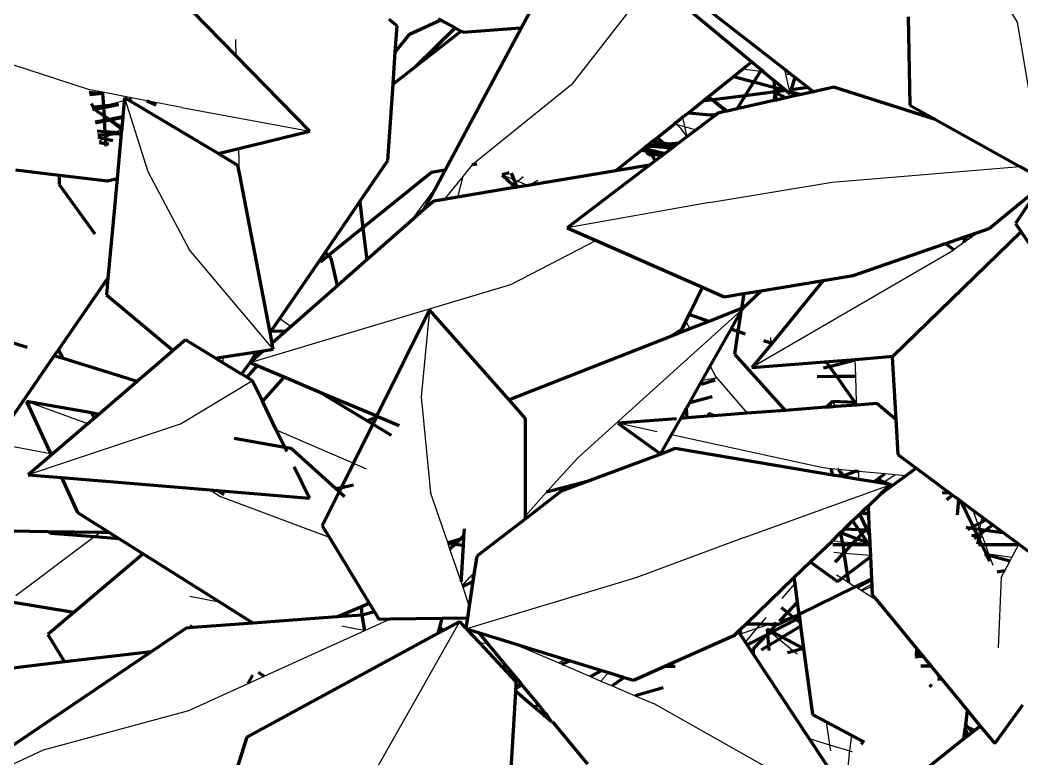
# Model space of a CAD drawing. Header units: millimetres. Extents: x 4307 to 31003, y 2809 to 20009.
# Drawn here: x 7237.6 to 7304.1, y 7941.1 to 7990.1 of the extents above; entities that cross this region are included whole.
import ezdxf

# ---------------------------------------------------------------- set-up
doc = ezdxf.new("R2010")
doc.units = ezdxf.units.MM
doc.layers.add('ProfileEdges', color=7, linetype='Continuous')

msp = doc.modelspace()

# ---------------------------------------------------------------- linework, layer by layer
for p, q in [((7281.6, 7995.29), (7274.285, 7985.907)), ((7303.831, 7989.979), (7300.606, 7995.338)), ((7305.599, 7979.534), (7303.831, 7989.979)), ((7251.985, 7987.748), (7251.957, 7988.841)), ((7242.173, 7985.521), (7234.358, 7988.05)), ((7286.779, 7986.722), (7285.589, 7986.86)), ((7286.978, 7986.699), (7286.779, 7986.722)), ((7288.35, 7986.89), (7288.435, 7986.529)), ((7288.878, 7986.478), (7288.435, 7986.529)), ((7288.435, 7986.529), (7288.681, 7985.482)), ((7267.734, 7980.622), (7274.285, 7985.907)), ((7243.117, 7985.338), (7242.173, 7985.521)), ((7244.897, 7984.993), (7243.117, 7985.338)), ((7244.569, 7984.972), (7246.108, 7980.083)), ((7244.897, 7984.993), (7245.023, 7984.889)), ((7246.044, 7984.771), (7244.897, 7984.993)), ((7288.681, 7985.482), (7288.702, 7985.389)), ((7288.702, 7985.389), (7288.738, 7985.238)), ((7242.517, 7984.261), (7242.415, 7984.347)), ((7242.517, 7984.261), (7243.167, 7984.424)), ((7244.55, 7984.77), (7243.167, 7984.424)), ((7245.023, 7984.889), (7244.801, 7984.833)), ((7248.361, 7984.323), (7246.044, 7984.771)), ((7248.361, 7984.323), (7256.869, 7982.753)), ((7242.517, 7984.261), (7242.437, 7984.241)), ((7242.462, 7984.123), (7242.646, 7984.151)), ((7243.207, 7983.714), (7242.646, 7984.151)), ((7243.462, 7983.514), (7243.207, 7983.714)), ((7281.605, 7983.676), (7281.741, 7983.06)), ((7243.517, 7983.472), (7243.462, 7983.514)), ((7244.305, 7982.857), (7243.517, 7983.472)), ((7281.066, 7983.245), (7281.233, 7983.199)), ((7281.133, 7983.299), (7281.233, 7983.199)), ((7281.233, 7983.199), (7281.454, 7982.976)), ((7281.233, 7983.199), (7281.741, 7983.06)), ((7281.454, 7982.976), (7281.89, 7982.386)), ((7281.741, 7983.06), (7281.89, 7982.386)), ((7281.741, 7983.06), (7282.504, 7982.852)), ((7243.217, 7982.272), (7243.284, 7982.308)), ((7243.284, 7982.308), (7243.77, 7982.569)), ((7243.77, 7982.569), (7243.951, 7982.666)), ((7243.951, 7982.666), (7244.305, 7982.857)), ((7244.305, 7982.857), (7244.377, 7982.896)), ((7244.369, 7982.807), (7244.305, 7982.857)), ((7242.882, 7982.092), (7243.217, 7982.272)), ((7252.187, 7979.972), (7252.145, 7981.598)), ((7267.645, 7980.512), (7267.017, 7979.742)), ((7267.734, 7980.622), (7267.645, 7980.512)), ((7291.527, 7979.363), (7304, 7980.421)), ((7246.108, 7980.083), (7248.858, 7974.906)), ((7267.017, 7979.742), (7265.789, 7978.234)), ((7267.017, 7979.742), (7266.673, 7978.381)), ((7269.624, 7979.853), (7270.401, 7979.54)), ((7270.676, 7979.43), (7271.019, 7979.754)), ((7265.293, 7979.139), (7263.523, 7976.744)), ((7270.187, 7978.967), (7270.388, 7979.157)), ((7270.388, 7979.157), (7270.509, 7979.272)), ((7270.401, 7979.54), (7270.676, 7979.43)), ((7270.509, 7979.272), (7270.676, 7979.43)), ((7270.676, 7979.43), (7271.346, 7979.161)), ((7272.004, 7979.493), (7271.461, 7979.18)), ((7283.399, 7978.032), (7291.527, 7979.363)), ((7283.399, 7978.032), (7273.94, 7976.349)), ((7301.041, 7975.989), (7300.459, 7975.487)), ((7301.041, 7975.906), (7300.459, 7975.487)), ((7301.262, 7976.065), (7301.041, 7975.906)), ((7275.872, 7975.5), (7270.269, 7972.615)), ((7300.298, 7975.4), (7299.616, 7974.878)), ((7300.391, 7975.437), (7300.298, 7975.4)), ((7300.459, 7975.487), (7300.391, 7975.437)), ((7254.437, 7968.285), (7248.858, 7974.906)), ((7299.547, 7974.828), (7286.211, 7967.069)), ((7299.616, 7974.878), (7299.547, 7974.828)), ((7252.894, 7967.405), (7270.269, 7972.615)), ((7258.939, 7972.717), (7258.672, 7972.596)), ((7254.87, 7970.336), (7255.626, 7969.806)), ((7264.807, 7970.908), (7264.261, 7965.143)), ((7274.646, 7961.093), (7285.565, 7970.916)), ((7281.823, 7970.127), (7282.087, 7969.641)), ((7287.476, 7968.69), (7287.459, 7969.068)), ((7251.099, 7967.394), (7251.133, 7967.782)), ((7283.437, 7967.156), (7283.812, 7966.464)), ((7293.071, 7967.593), (7293.071, 7967.619)), ((7293.106, 7966.473), (7293.071, 7967.593)), ((7283.797, 7966.376), (7282.901, 7966.209)), ((7283.792, 7966.348), (7282.932, 7965.995)), ((7283.812, 7966.464), (7285.902, 7964.04)), ((7293.157, 7964.771), (7293.106, 7966.473)), ((7253.058, 7966.197), (7248.319, 7963.343)), ((7282.892, 7966.005), (7282.756, 7965.954)), ((7257.877, 7965.211), (7257.959, 7965.274)), ((7264.261, 7965.143), (7264.885, 7958.783)), ((7242.137, 7963.351), (7238.069, 7964.822)), ((7291.565, 7964.84), (7291.371, 7964.454)), ((7291.771, 7964.485), (7291.565, 7964.84)), ((7293.163, 7964.59), (7293.157, 7964.771)), ((7248.319, 7963.343), (7238.176, 7959.956)), ((7279.917, 7962.82), (7277.318, 7963.389)), ((7254.64, 7962.94), (7259.756, 7960.729)), ((7290.905, 7960.412), (7280.865, 7962.612)), ((7235.92, 7962.077), (7239.653, 7961.368)), ((7272.581, 7958.803), (7274.646, 7961.093)), ((7259.756, 7960.729), (7260.599, 7960.365)), ((7291.487, 7960.357), (7290.905, 7960.412)), ((7291.927, 7960.316), (7291.487, 7960.357)), ((7293.108, 7960.205), (7291.98, 7960.311)), ((7293.297, 7960.188), (7293.197, 7960.197)), ((7293.299, 7960.131), (7293.297, 7960.188)), ((7295.023, 7960.026), (7293.297, 7960.188)), ((7293.313, 7959.651), (7293.299, 7960.131)), ((7295.703, 7959.962), (7295.023, 7960.026)), ((7295.183, 7959.621), (7295.703, 7959.962)), ((7296.425, 7959.894), (7295.703, 7959.962)), ((7285.7, 7955.802), (7295.39, 7959.303)), ((7294.959, 7959.375), (7295.033, 7959.456)), ((7295.033, 7959.456), (7295.183, 7959.621)), ((7250.242, 7958.952), (7250.959, 7958.503)), ((7258.163, 7955.802), (7250.959, 7958.503)), ((7266.02, 7955.46), (7264.885, 7958.783)), ((7271.172, 7957.24), (7272.581, 7958.803)), ((7293.92, 7957.735), (7293.821, 7957.789)), ((7300.871, 7957.616), (7301.206, 7956.686)), ((7301.476, 7957.167), (7301.401, 7956.788)), ((7301.206, 7956.686), (7301.314, 7956.348)), ((7301.401, 7956.788), (7301.314, 7956.348)), ((7242.586, 7955.856), (7237.356, 7951.931)), ((7242.991, 7956.16), (7242.586, 7955.856)), ((7285.7, 7955.802), (7278.508, 7953.126)), ((7301.212, 7955.836), (7300.959, 7955.717)), ((7301.212, 7955.836), (7301.138, 7955.461)), ((7301.373, 7955.91), (7301.212, 7955.836)), ((7301.314, 7956.348), (7301.231, 7955.917)), ((7301.314, 7956.348), (7301.43, 7956.064)), ((7301.43, 7956.064), (7301.701, 7955.31)), ((7266.048, 7955.377), (7266.02, 7955.46)), ((7266.165, 7955.035), (7266.048, 7955.377)), ((7266.837, 7953.068), (7266.165, 7955.035)), ((7291.861, 7955.54), (7291.539, 7955.564)), ((7291.861, 7955.54), (7292.224, 7955.518)), ((7292.224, 7955.518), (7292.956, 7955.474)), ((7292.956, 7955.474), (7293.919, 7955.415)), ((7301.701, 7955.31), (7301.917, 7954.712)), ((7303.901, 7955.312), (7303.466, 7954.499)), ((7303.923, 7955.352), (7303.901, 7955.312)), ((7292.269, 7954.746), (7291.64, 7954.797)), ((7292.342, 7954.74), (7292.269, 7954.746)), ((7294.071, 7954.601), (7292.342, 7954.74)), ((7301.635, 7954.75), (7301.755, 7954.734)), ((7301.755, 7954.734), (7301.917, 7954.712)), ((7301.917, 7954.712), (7303.466, 7954.499)), ((7301.917, 7954.712), (7301.953, 7954.61)), ((7301.953, 7954.61), (7302.188, 7953.959)), ((7303.466, 7954.499), (7303.319, 7954.226)), ((7303.319, 7954.226), (7302.986, 7953.605)), ((7266.837, 7953.068), (7266.915, 7953.078)), ((7266.903, 7952.874), (7266.837, 7953.068)), ((7266.994, 7952.608), (7267.491, 7953.159)), ((7278.508, 7953.126), (7267.264, 7949.75)), ((7267.491, 7953.159), (7267.782, 7953.481)), ((7267.491, 7953.159), (7267.739, 7953.194)), ((7291.832, 7953.322), (7292.189, 7953.096)), ((7292.189, 7953.096), (7292.636, 7952.812)), ((7302.747, 7953.159), (7302.559, 7948.478)), ((7302.986, 7953.605), (7302.747, 7953.159)), ((7266.994, 7952.608), (7266.903, 7952.874)), ((7267.015, 7952.548), (7266.994, 7952.608)), ((7267.451, 7951.272), (7267.015, 7952.548)), ((7288.221, 7951.745), (7289.054, 7952.731)), ((7292.636, 7952.812), (7293.069, 7952.538)), ((7293.069, 7952.538), (7293.165, 7952.477)), ((7293.165, 7952.477), (7293.451, 7952.296)), ((7294.163, 7952.695), (7293.451, 7952.296)), ((7294.17, 7952.556), (7293.518, 7952.253)), ((7250.927, 7951.49), (7248.91, 7951.886)), ((7293.451, 7952.296), (7293.518, 7952.253)), ((7293.518, 7952.253), (7294.498, 7951.632)), ((7260.515, 7949.63), (7262.221, 7950.404)), ((7286.799, 7950.064), (7287.164, 7950.495)), ((7288.901, 7950.553), (7288.023, 7950.251)), ((7289.327, 7950.699), (7288.901, 7950.553)), ((7259.969, 7949.715), (7258.985, 7949.908)), ((7260.515, 7949.63), (7259.969, 7949.715)), ((7260.46, 7938.98), (7266.814, 7950.23)), ((7286.538, 7949.755), (7285.424, 7949.384)), ((7285.776, 7948.853), (7286.538, 7949.755)), ((7286.538, 7949.755), (7286.799, 7950.064)), ((7287.442, 7950.056), (7286.538, 7949.755)), ((7287.226, 7949.719), (7287.392, 7949.583)), ((7287.776, 7950.167), (7287.442, 7950.056)), ((7253.826, 7946.594), (7260.515, 7949.63)), ((7287.392, 7949.583), (7287.487, 7949.504)), ((7287.487, 7949.504), (7288.02, 7949.065)), ((7288.02, 7949.065), (7288.989, 7948.267)), ((7268.126, 7948.828), (7268.655, 7948.779)), ((7270.149, 7948.859), (7270.731, 7948.609)), ((7270.731, 7948.609), (7270.789, 7948.585)), ((7270.789, 7948.585), (7271.141, 7948.552)), ((7270.789, 7948.585), (7273.383, 7947.475)), ((7273.383, 7947.475), (7273.8, 7947.731)), ((7288.989, 7948.267), (7289.217, 7948.079)), ((7273.383, 7947.475), (7273.582, 7947.389)), ((7273.582, 7947.389), (7275.489, 7946.573)), ((7252.772, 7946.116), (7253.826, 7946.594)), ((7275.489, 7946.573), (7276.177, 7946.279)), ((7276.699, 7946.836), (7276.177, 7946.279)), ((7248.837, 7944.33), (7252.772, 7946.116)), ((7270.54, 7945.727), (7270.965, 7945.988)), ((7276.177, 7946.279), (7276.931, 7945.956)), ((7276.931, 7945.956), (7278.458, 7945.302)), ((7278.458, 7945.302), (7279.733, 7944.756)), ((7279.733, 7944.756), (7293.678, 7936.921)), ((7239.196, 7941.721), (7248.837, 7944.33)), ((7291.138, 7943.577), (7291.361, 7942.046)), ((7290.013, 7942.456), (7291.361, 7942.046)), ((7292.698, 7941.638), (7292.832, 7942.671)), ((7291.361, 7942.046), (7291.42, 7941.64)), ((7291.361, 7942.046), (7292.698, 7941.638)), ((7231.174, 7937.982), (7239.196, 7941.721)), ((7292.67, 7941.426), (7292.387, 7938.871)), ((7292.67, 7941.426), (7292.698, 7941.638)), ((7292.698, 7941.638), (7292.867, 7941.587))]:
    msp.add_line(p, q)
at = {"layer": 'ProfileEdges', "lineweight": 211}
for p, q in [((7281.825, 7990.974), (7286.197, 7987.346)), ((7282.491, 7991.466), (7288.35, 7986.89)), ((7251.985, 7987.748), (7249.039, 7990.761)), ((7270.888, 7989.58), (7271.553, 7990.82)), ((7296.576, 7990.346), (7296.695, 7984.47)), ((7262.651, 7989.754), (7262.137, 7990.171)), ((7262.535, 7988.027), (7262.651, 7989.754)), ((7265.569, 7990.111), (7263.442, 7989.151)), ((7265.384, 7990.21), (7265.569, 7990.111)), ((7265.569, 7990.111), (7266.511, 7989.605)), ((7267.048, 7989.318), (7270.825, 7989.619)), ((7270.825, 7989.619), (7270.888, 7989.58)), ((7263.442, 7989.151), (7262.535, 7988.027)), ((7263.913, 7987.059), (7266.511, 7989.605)), ((7266.92, 7989.386), (7263.913, 7987.059)), ((7270.888, 7989.58), (7265.851, 7980.18)), ((7266.511, 7989.605), (7266.92, 7989.386)), ((7266.92, 7989.386), (7267.048, 7989.318)), ((7256.869, 7982.753), (7251.985, 7987.748)), ((7262.391, 7985.88), (7262.535, 7988.027)), ((7263.913, 7987.059), (7262.391, 7985.88)), ((7285.589, 7986.86), (7286.197, 7987.346)), ((7286.197, 7987.346), (7286.837, 7986.815)), ((7283.311, 7985.039), (7284.984, 7986.376)), ((7284.984, 7986.376), (7285.589, 7986.86)), ((7284.984, 7986.376), (7286.339, 7986.019)), ((7286.339, 7986.019), (7286.779, 7986.722)), ((7286.779, 7986.722), (7286.837, 7986.815)), ((7286.837, 7986.815), (7286.978, 7986.699)), ((7286.978, 7986.699), (7287.679, 7986.117)), ((7288.35, 7986.89), (7288.878, 7986.478)), ((7288.819, 7985.499), (7289.075, 7986.324)), ((7288.878, 7986.478), (7289.075, 7986.324)), ((7289.075, 7986.324), (7289.945, 7985.644)), ((7262.05, 7980.812), (7262.391, 7985.88)), ((7285.767, 7985.107), (7286.339, 7986.019)), ((7286.339, 7986.019), (7287.735, 7985.651)), ((7287.679, 7986.117), (7288.476, 7985.455)), ((7287.735, 7985.651), (7287.679, 7986.117)), ((7287.735, 7985.651), (7288.476, 7985.455)), ((7287.77, 7985.364), (7287.735, 7985.651)), ((7289.945, 7985.644), (7288.819, 7985.499)), ((7289.945, 7985.644), (7290.297, 7985.369)), ((7291.64, 7985.669), (7290.297, 7985.369)), ((7298.4, 7983.524), (7291.64, 7985.669)), ((7242.209, 7985.344), (7243.103, 7985.258)), ((7243.103, 7985.258), (7242.244, 7985.177)), ((7243.117, 7985.338), (7243.103, 7985.258)), ((7243.103, 7985.258), (7243.167, 7984.424)), ((7244.569, 7984.972), (7244.55, 7984.77)), ((7244.801, 7984.833), (7244.569, 7984.972)), ((7282.94, 7984.743), (7283.311, 7985.039)), ((7283.592, 7984.827), (7283.311, 7985.039)), ((7285.767, 7985.107), (7283.592, 7984.827)), ((7285.223, 7984.238), (7285.767, 7985.107)), ((7287.77, 7985.364), (7285.767, 7985.107)), ((7287.754, 7985.316), (7287.671, 7984.784)), ((7287.754, 7985.316), (7287.77, 7985.364)), ((7288.46, 7984.96), (7287.754, 7985.316)), ((7287.835, 7984.82), (7287.754, 7985.316)), ((7288.476, 7985.455), (7287.77, 7985.364)), ((7288.46, 7984.96), (7287.835, 7984.82)), ((7289.043, 7985.09), (7288.46, 7984.96)), ((7288.476, 7985.455), (7288.738, 7985.238)), ((7288.819, 7985.499), (7288.681, 7985.482)), ((7288.681, 7985.482), (7288.78, 7985.374)), ((7288.702, 7985.389), (7288.78, 7985.374)), ((7288.738, 7985.238), (7288.78, 7985.374)), ((7288.78, 7985.374), (7288.819, 7985.499)), ((7288.78, 7985.374), (7289.043, 7985.09)), ((7288.78, 7985.374), (7289.47, 7985.185)), ((7289.47, 7985.185), (7289.043, 7985.09)), ((7290.297, 7985.369), (7289.47, 7985.185)), ((7242.509, 7984.357), (7242.37, 7984.566)), ((7242.509, 7984.357), (7242.415, 7984.347)), ((7243.167, 7984.424), (7242.509, 7984.357)), ((7242.517, 7984.261), (7242.509, 7984.357)), ((7242.573, 7984.213), (7243.172, 7984.334)), ((7244.156, 7984.533), (7243.167, 7984.424)), ((7243.167, 7984.424), (7243.172, 7984.334)), ((7243.172, 7984.334), (7244.156, 7984.533)), ((7243.172, 7984.334), (7243.203, 7983.782)), ((7244.55, 7984.77), (7244.452, 7983.707)), ((7250.778, 7981.265), (7244.801, 7984.833)), ((7246.044, 7984.771), (7246.67, 7984.505)), ((7281.99, 7983.983), (7282.94, 7984.743)), ((7283.592, 7984.827), (7282.94, 7984.743)), ((7284.567, 7984.091), (7283.592, 7984.827)), ((7283.592, 7984.827), (7284.509, 7984.078)), ((7287.671, 7984.784), (7285.223, 7984.238)), ((7287.835, 7984.82), (7287.671, 7984.784)), ((7296.695, 7984.47), (7298.4, 7983.524)), ((7242.448, 7984.188), (7242.573, 7984.213)), ((7242.573, 7984.213), (7242.517, 7984.261)), ((7242.646, 7984.151), (7242.573, 7984.213)), ((7242.646, 7984.151), (7243.203, 7983.782)), ((7243.203, 7983.782), (7243.574, 7983.536)), ((7243.203, 7983.782), (7243.207, 7983.714)), ((7243.207, 7983.714), (7243.22, 7983.467)), ((7244.452, 7983.707), (7243.574, 7983.536)), ((7244.448, 7983.66), (7243.635, 7983.496)), ((7244.448, 7983.66), (7244.387, 7982.997)), ((7244.452, 7983.707), (7244.448, 7983.66)), ((7281.133, 7983.299), (7281.605, 7983.676)), ((7281.605, 7983.676), (7281.99, 7983.983)), ((7281.99, 7983.983), (7283.433, 7983.85)), ((7283.871, 7983.89), (7282.504, 7982.852)), ((7283.433, 7983.85), (7283.871, 7983.89)), ((7283.956, 7983.955), (7283.871, 7983.89)), ((7284.509, 7984.078), (7283.956, 7983.955)), ((7284.567, 7984.091), (7284.509, 7984.078)), ((7285.223, 7984.238), (7284.567, 7984.091)), ((7243.22, 7983.467), (7242.622, 7983.35)), ((7243.223, 7983.412), (7242.634, 7983.293)), ((7243.462, 7983.514), (7243.22, 7983.467)), ((7243.22, 7983.467), (7243.223, 7983.412)), ((7243.517, 7983.472), (7243.223, 7983.412)), ((7243.223, 7983.412), (7243.262, 7982.723)), ((7243.574, 7983.536), (7243.462, 7983.514)), ((7243.635, 7983.496), (7243.517, 7983.472)), ((7243.574, 7983.536), (7243.635, 7983.496)), ((7243.635, 7983.496), (7244.387, 7982.997)), ((7244.387, 7982.997), (7244.377, 7982.896)), ((7279.943, 7982.347), (7281.066, 7983.245)), ((7281.066, 7983.245), (7281.133, 7983.299)), ((7298.4, 7983.524), (7304, 7980.421)), ((7243.262, 7982.723), (7242.743, 7982.766)), ((7242.794, 7982.52), (7243.271, 7982.544)), ((7242.825, 7982.368), (7243.217, 7982.272)), ((7243.951, 7982.666), (7243.262, 7982.723)), ((7243.262, 7982.723), (7243.271, 7982.544)), ((7243.271, 7982.544), (7243.77, 7982.569)), ((7243.271, 7982.544), (7243.284, 7982.308)), ((7243.284, 7982.308), (7243.287, 7982.254)), ((7243.77, 7982.569), (7244.345, 7982.598)), ((7244.353, 7982.633), (7243.951, 7982.666)), ((7244.345, 7982.598), (7244.076, 7979.627)), ((7244.353, 7982.633), (7244.345, 7982.598)), ((7244.369, 7982.807), (7244.353, 7982.633)), ((7244.377, 7982.896), (7244.369, 7982.807)), ((7252.145, 7981.598), (7256.869, 7982.753)), ((7279.613, 7982.083), (7279.943, 7982.347)), ((7279.943, 7982.347), (7280.316, 7981.972)), ((7281.89, 7982.386), (7281.358, 7981.982)), ((7282.504, 7982.852), (7281.89, 7982.386)), ((7242.901, 7982.001), (7243.304, 7981.948)), ((7243.217, 7982.272), (7243.287, 7982.254)), ((7243.287, 7982.254), (7243.779, 7982.133)), ((7243.287, 7982.254), (7243.304, 7981.948)), ((7243.304, 7981.948), (7243.315, 7981.753)), ((7243.304, 7981.948), (7243.518, 7981.919)), ((7279.236, 7981.782), (7279.037, 7981.623)), ((7279.236, 7981.782), (7279.257, 7981.799)), ((7279.236, 7981.782), (7280.609, 7981.678)), ((7279.236, 7981.782), (7279.366, 7981.551)), ((7279.257, 7981.799), (7279.592, 7982.067)), ((7279.257, 7981.799), (7280.206, 7981.881)), ((7279.592, 7982.067), (7279.613, 7982.083)), ((7280.206, 7981.881), (7279.592, 7982.067)), ((7279.613, 7982.083), (7280.316, 7981.972)), ((7280.206, 7981.881), (7280.39, 7981.898)), ((7280.492, 7981.795), (7280.206, 7981.881)), ((7280.316, 7981.972), (7280.648, 7981.92)), ((7280.316, 7981.972), (7280.39, 7981.898)), ((7280.39, 7981.898), (7280.648, 7981.92)), ((7280.39, 7981.898), (7280.492, 7981.795)), ((7280.936, 7981.661), (7280.492, 7981.795)), ((7280.492, 7981.795), (7280.609, 7981.678)), ((7280.609, 7981.678), (7280.936, 7981.661)), ((7280.609, 7981.678), (7280.759, 7981.527)), ((7280.648, 7981.92), (7281.358, 7981.982)), ((7280.648, 7981.92), (7281.168, 7981.838)), ((7280.936, 7981.661), (7280.759, 7981.527)), ((7281.168, 7981.838), (7280.936, 7981.661)), ((7281.358, 7981.982), (7281.168, 7981.838)), ((7250.778, 7981.265), (7252.145, 7981.598)), ((7252.086, 7980.484), (7250.778, 7981.265)), ((7277.242, 7980.189), (7278.847, 7981.471)), ((7278.847, 7981.471), (7279.037, 7981.623)), ((7279.175, 7981.432), (7278.847, 7981.471)), ((7279.037, 7981.623), (7279.175, 7981.432)), ((7279.037, 7981.623), (7279.366, 7981.551)), ((7279.175, 7981.432), (7279.334, 7981.212)), ((7279.45, 7981.399), (7279.175, 7981.432)), ((7279.334, 7981.212), (7279.562, 7981.201)), ((7279.366, 7981.551), (7280.436, 7981.282)), ((7279.366, 7981.551), (7279.45, 7981.399)), ((7279.45, 7981.399), (7279.562, 7981.201)), ((7280.436, 7981.282), (7279.45, 7981.399)), ((7279.562, 7981.201), (7280.285, 7981.167)), ((7279.562, 7981.201), (7279.791, 7980.792)), ((7280.285, 7981.167), (7279.791, 7980.792)), ((7280.436, 7981.282), (7280.285, 7981.167)), ((7280.436, 7981.282), (7280.759, 7981.527)), ((7252.187, 7979.972), (7252.086, 7980.484)), ((7260.184, 7978.09), (7262.05, 7980.812)), ((7267.941, 7980.567), (7267.645, 7980.512)), ((7279.415, 7980.506), (7273.94, 7976.349)), ((7279.415, 7980.506), (7277.298, 7980.153)), ((7279.791, 7980.792), (7279.415, 7980.506)), ((7304, 7980.421), (7305.599, 7979.534)), ((7237.318, 7980.192), (7240.225, 7979.847)), ((7240.225, 7979.847), (7240.229, 7979.222)), ((7240.225, 7979.847), (7243.426, 7979.468)), ((7254.224, 7969.392), (7252.187, 7979.972)), ((7264.949, 7980.014), (7260.391, 7976.339)), ((7265.851, 7980.18), (7264.949, 7980.014)), ((7265.851, 7980.18), (7265.293, 7979.139)), ((7270.096, 7979.997), (7269.624, 7979.853)), ((7269.624, 7979.853), (7270.388, 7979.157)), ((7270.23, 7979.962), (7270.401, 7979.54)), ((7277.172, 7980.132), (7271.461, 7979.18)), ((7277.172, 7980.132), (7277.242, 7980.189)), ((7277.242, 7980.189), (7277.298, 7980.153)), ((7240.229, 7979.222), (7242.593, 7975.936)), ((7243.426, 7979.468), (7244.076, 7979.627)), ((7244.076, 7979.627), (7243.895, 7977.666)), ((7265.293, 7979.139), (7264.442, 7977.552)), ((7270.532, 7979.025), (7270.187, 7978.967)), ((7270.388, 7979.157), (7270.532, 7979.025)), ((7270.401, 7979.54), (7270.509, 7979.272)), ((7270.509, 7979.272), (7270.604, 7979.037)), ((7270.604, 7979.037), (7270.532, 7979.025)), ((7271.346, 7979.161), (7270.604, 7979.037)), ((7271.461, 7979.18), (7271.346, 7979.161)), ((7266.673, 7978.381), (7265.789, 7978.234)), ((7270.187, 7978.967), (7266.673, 7978.381)), ((7301.962, 7976.308), (7304.558, 7978.443)), ((7305.285, 7978.968), (7303.694, 7976.638)), ((7243.895, 7977.666), (7243.465, 7973)), ((7257.873, 7974.717), (7260.184, 7978.09)), ((7260.184, 7978.09), (7260.391, 7976.339)), ((7265.085, 7978.117), (7264.442, 7977.552)), ((7265.789, 7978.234), (7265.085, 7978.117)), ((7264.442, 7977.552), (7263.523, 7976.744)), ((7260.391, 7976.339), (7258.108, 7974.498)), ((7260.391, 7976.339), (7260.643, 7974.214)), ((7263.523, 7976.744), (7260.643, 7974.214)), ((7273.94, 7976.349), (7275.872, 7975.5)), ((7303.694, 7976.638), (7304.072, 7976.087)), ((7304.072, 7976.087), (7295.578, 7967.82)), ((7299.139, 7975.33), (7300.212, 7975.702)), ((7300.212, 7975.702), (7300.274, 7975.723)), ((7300.345, 7975.506), (7300.212, 7975.702)), ((7300.274, 7975.723), (7300.47, 7975.791)), ((7300.274, 7975.723), (7300.38, 7975.587)), ((7300.38, 7975.587), (7300.47, 7975.791)), ((7300.47, 7975.791), (7301.041, 7975.989)), ((7301.041, 7975.989), (7301.262, 7976.065)), ((7301.041, 7975.989), (7301.041, 7975.906)), ((7301.262, 7976.065), (7301.962, 7976.308)), ((7304.072, 7976.087), (7306.553, 7972.462)), ((7275.872, 7975.5), (7282.919, 7972.4)), ((7292.931, 7973.181), (7299.059, 7975.303)), ((7299.059, 7975.303), (7299.139, 7975.33)), ((7299.106, 7975.267), (7299.059, 7975.303)), ((7299.082, 7975.222), (7299.106, 7975.267)), ((7299.106, 7975.267), (7299.139, 7975.33)), ((7299.616, 7974.878), (7299.106, 7975.267)), ((7300.298, 7975.4), (7300.345, 7975.506)), ((7300.3, 7975.371), (7300.298, 7975.4)), ((7300.345, 7975.506), (7300.38, 7975.587)), ((7300.391, 7975.437), (7300.345, 7975.506)), ((7300.459, 7975.487), (7300.38, 7975.587)), ((7254.87, 7970.336), (7257.873, 7974.717)), ((7258.108, 7974.498), (7257.583, 7974.075)), ((7258.108, 7974.498), (7257.873, 7974.717)), ((7258.284, 7974.334), (7258.108, 7974.498)), ((7258.672, 7972.596), (7258.284, 7974.334)), ((7260.643, 7974.214), (7258.939, 7972.717)), ((7240.183, 7968.25), (7243.465, 7973)), ((7243.465, 7973), (7243.363, 7971.896)), ((7290.941, 7972.852), (7292.931, 7973.181)), ((7258.693, 7972.501), (7255.626, 7969.806)), ((7258.693, 7972.501), (7258.672, 7972.596)), ((7258.939, 7972.717), (7258.693, 7972.501)), ((7282.044, 7970.586), (7282.919, 7972.4)), ((7282.919, 7972.4), (7284.36, 7971.766)), ((7286.832, 7972.174), (7290.941, 7972.852)), ((7290.941, 7972.852), (7287.523, 7968.674)), ((7243.363, 7971.896), (7247.796, 7968.203)), ((7284.36, 7971.766), (7285.672, 7971.983)), ((7285.672, 7971.983), (7285.517, 7970.991)), ((7285.633, 7971.037), (7286.832, 7972.174)), ((7285.672, 7971.983), (7286.832, 7972.174)), ((7285.517, 7970.991), (7283.339, 7970.134)), ((7285.633, 7971.037), (7285.517, 7970.991)), ((7285.565, 7970.916), (7285.633, 7971.037)), ((7254.304, 7969.51), (7254.87, 7970.336)), ((7264.807, 7970.908), (7261.311, 7963.864)), ((7270.101, 7964.923), (7264.807, 7970.908)), ((7281.823, 7970.127), (7282.044, 7970.586)), ((7283.339, 7970.134), (7282.044, 7970.586)), ((7284.828, 7969.614), (7285.482, 7970.77)), ((7285.482, 7970.77), (7285.277, 7969.457)), ((7285.482, 7970.77), (7285.565, 7970.916)), ((7255.626, 7969.806), (7255.266, 7969.489)), ((7281.581, 7969.624), (7281.823, 7970.127)), ((7283.339, 7970.134), (7282.087, 7969.641)), ((7238.1, 7968.404), (7236.162, 7969.003)), ((7254.224, 7969.392), (7254.304, 7969.51)), ((7254.359, 7968.693), (7254.224, 7969.392)), ((7254.304, 7969.51), (7255.266, 7969.489)), ((7255.266, 7969.489), (7254.359, 7968.693)), ((7280.749, 7969.114), (7270.101, 7964.923)), ((7280.749, 7969.114), (7281.534, 7969.596)), ((7281.544, 7969.427), (7280.749, 7969.114)), ((7281.534, 7969.596), (7281.581, 7969.624)), ((7281.534, 7969.596), (7281.544, 7969.427)), ((7282.087, 7969.641), (7281.544, 7969.427)), ((7283.437, 7967.156), (7284.828, 7969.614)), ((7285.277, 7969.457), (7284.828, 7969.614)), ((7285.277, 7969.457), (7285.044, 7967.961)), ((7285.782, 7969.281), (7285.277, 7969.457)), ((7248.62, 7968.909), (7247.796, 7968.203)), ((7250.597, 7967.701), (7248.62, 7968.909)), ((7254.437, 7968.285), (7254.359, 7968.693)), ((7287.523, 7968.674), (7286.211, 7967.069)), ((7287.476, 7968.69), (7286.998, 7968.857)), ((7287.523, 7968.674), (7287.476, 7968.69)), ((7235.92, 7962.077), (7239.904, 7967.846)), ((7239.904, 7967.846), (7240.183, 7968.25)), ((7240.491, 7967.664), (7239.904, 7967.846)), ((7240.491, 7967.664), (7240.183, 7968.25)), ((7245.397, 7966.147), (7240.491, 7967.664)), ((7247.796, 7968.203), (7245.397, 7966.147)), ((7250.597, 7967.701), (7251.133, 7967.782)), ((7251.099, 7967.394), (7250.597, 7967.701)), ((7251.133, 7967.782), (7253.352, 7968.12)), ((7253.782, 7968.186), (7252.894, 7967.405)), ((7252.894, 7967.405), (7253.352, 7968.12)), ((7253.352, 7968.12), (7253.782, 7968.186)), ((7253.782, 7968.186), (7254.437, 7968.285)), ((7285.044, 7967.961), (7288.404, 7964.229)), ((7293.071, 7967.619), (7295.578, 7967.82)), ((7295.578, 7967.82), (7295.513, 7967.757)), ((7295.513, 7967.757), (7295.763, 7963.629)), ((7252.336, 7966.638), (7251.099, 7967.394)), ((7252.336, 7966.638), (7252.894, 7967.405)), ((7253.375, 7967.203), (7252.673, 7966.432)), ((7252.894, 7967.405), (7253.375, 7967.203)), ((7253.375, 7967.203), (7255.166, 7966.449)), ((7282.901, 7966.209), (7283.437, 7967.156)), ((7286.211, 7967.069), (7291.018, 7967.454)), ((7290.958, 7967.049), (7291.367, 7967.154)), ((7291.018, 7967.454), (7293.071, 7967.619)), ((7291.201, 7967.39), (7291.018, 7967.454)), ((7291.367, 7967.154), (7291.201, 7967.39)), ((7291.367, 7967.154), (7293.071, 7967.593)), ((7291.845, 7966.471), (7291.367, 7967.154)), ((7252.673, 7966.432), (7252.336, 7966.638)), ((7253.058, 7966.197), (7252.673, 7966.432)), ((7255.166, 7966.449), (7253.717, 7964.841)), ((7255.166, 7966.449), (7257.328, 7965.539)), ((7291.845, 7966.471), (7290.547, 7966.469)), ((7293.106, 7966.473), (7291.845, 7966.471)), ((7293.032, 7964.777), (7291.845, 7966.471)), ((7245.397, 7966.147), (7242.858, 7963.969)), ((7253.717, 7964.841), (7253.058, 7966.197)), ((7282.082, 7964.763), (7282.756, 7965.954)), ((7282.756, 7965.954), (7282.8, 7966.031)), ((7282.8, 7966.031), (7282.901, 7966.209)), ((7282.8, 7966.031), (7282.892, 7966.005)), ((7282.892, 7966.005), (7282.932, 7965.995)), ((7282.932, 7965.995), (7283.774, 7966.249)), ((7257.877, 7965.211), (7257.328, 7965.539)), ((7257.328, 7965.539), (7257.959, 7965.274)), ((7260.681, 7963.531), (7257.877, 7965.211)), ((7257.959, 7965.274), (7261.311, 7963.864)), ((7282.082, 7964.763), (7283.58, 7965.149)), ((7238.069, 7964.822), (7239.653, 7961.368)), ((7242.377, 7964.077), (7238.069, 7964.822)), ((7254.64, 7962.94), (7253.717, 7964.841)), ((7271.182, 7963.701), (7270.101, 7964.923)), ((7281.483, 7963.705), (7281.845, 7964.343)), ((7281.845, 7964.343), (7282.082, 7964.763)), ((7281.845, 7964.343), (7281.881, 7963.735)), ((7291.139, 7964.437), (7288.404, 7964.229)), ((7291.139, 7964.437), (7291.565, 7964.84)), ((7291.371, 7964.454), (7291.139, 7964.437)), ((7291.771, 7964.485), (7291.371, 7964.454)), ((7291.565, 7964.84), (7293.032, 7964.777)), ((7293.163, 7964.59), (7291.771, 7964.485)), ((7293.163, 7964.59), (7293.032, 7964.777)), ((7293.032, 7964.777), (7293.157, 7964.771)), ((7294.498, 7964.691), (7293.163, 7964.59)), ((7295.763, 7963.629), (7294.498, 7964.691)), ((7242.565, 7963.719), (7242.137, 7963.351)), ((7242.858, 7963.969), (7242.377, 7964.077)), ((7242.565, 7963.719), (7242.377, 7964.077)), ((7242.858, 7963.969), (7242.565, 7963.719)), ((7260.681, 7963.531), (7261.271, 7963.782)), ((7261.271, 7963.782), (7261.04, 7963.316)), ((7261.311, 7963.864), (7261.271, 7963.782)), ((7261.271, 7963.782), (7261.387, 7963.832)), ((7261.311, 7963.864), (7261.387, 7963.832)), ((7261.387, 7963.832), (7262.8, 7963.237)), ((7271.172, 7957.24), (7271.182, 7963.701)), ((7281.194, 7963.683), (7277.318, 7963.389)), ((7280.865, 7962.612), (7281.483, 7963.705)), ((7281.881, 7963.735), (7281.483, 7963.705)), ((7283.315, 7963.844), (7281.881, 7963.735)), ((7283.319, 7964.016), (7283.315, 7963.844)), ((7283.688, 7963.872), (7283.315, 7963.844)), ((7283.688, 7963.872), (7283.319, 7964.016)), ((7285.902, 7964.04), (7283.688, 7963.872)), ((7288.404, 7964.229), (7285.902, 7964.04)), ((7242.137, 7963.351), (7239.701, 7961.264)), ((7261.04, 7963.316), (7259.756, 7960.729)), ((7261.04, 7963.316), (7260.681, 7963.531)), ((7262.288, 7962.568), (7261.04, 7963.316)), ((7277.318, 7963.389), (7280.164, 7961.335)), ((7295.763, 7963.629), (7295.904, 7961.301)), ((7255.208, 7961.771), (7251.847, 7962.369)), ((7255.208, 7961.771), (7254.64, 7962.94)), ((7280.193, 7961.425), (7280.865, 7962.612)), ((7255.623, 7961.697), (7255.208, 7961.771)), ((7255.338, 7961.502), (7255.208, 7961.771)), ((7258.562, 7959.044), (7255.623, 7961.697)), ((7281.123, 7961.694), (7280.164, 7961.335)), ((7291.55, 7959.946), (7281.123, 7961.694)), ((7239.701, 7961.264), (7238.176, 7959.956)), ((7239.653, 7961.368), (7239.701, 7961.264)), ((7280.164, 7961.335), (7275.281, 7959.509)), ((7295.904, 7961.301), (7297.118, 7960.401)), ((7256.844, 7958.402), (7255.828, 7960.493)), ((7259.756, 7960.729), (7258.961, 7959.127)), ((7291.55, 7959.946), (7291.487, 7960.357)), ((7297.118, 7960.401), (7296.425, 7959.894)), ((7297.118, 7960.401), (7299.351, 7958.744)), ((7238.176, 7959.956), (7240.385, 7959.772)), ((7240.385, 7959.772), (7241.45, 7957.451)), ((7240.385, 7959.772), (7250.242, 7958.952)), ((7292.2, 7959.837), (7291.55, 7959.946)), ((7291.98, 7960.311), (7291.927, 7960.316)), ((7291.98, 7960.311), (7292.032, 7960.2)), ((7292.032, 7960.2), (7292.2, 7959.837)), ((7292.032, 7960.2), (7292.307, 7959.895)), ((7292.307, 7959.895), (7292.2, 7959.837)), ((7292.387, 7959.806), (7292.2, 7959.837)), ((7293.108, 7960.205), (7292.307, 7959.895)), ((7292.307, 7959.895), (7292.387, 7959.806)), ((7293.313, 7959.651), (7292.387, 7959.806)), ((7293.161, 7960.185), (7293.108, 7960.205)), ((7293.197, 7960.197), (7293.161, 7960.185)), ((7293.299, 7960.131), (7293.197, 7960.197)), ((7294.531, 7959.651), (7295.023, 7960.026)), ((7296.425, 7959.894), (7295.55, 7959.255)), ((7258.562, 7959.044), (7258.961, 7959.127)), ((7258.809, 7958.821), (7258.562, 7959.044)), ((7258.961, 7959.127), (7258.809, 7958.821)), ((7258.961, 7959.127), (7259.765, 7959.294)), ((7275.281, 7959.509), (7272.581, 7958.803)), ((7275.281, 7959.509), (7273.557, 7958.864)), ((7294.31, 7959.483), (7293.313, 7959.651)), ((7294.31, 7959.483), (7294.531, 7959.651)), ((7294.959, 7959.375), (7294.31, 7959.483)), ((7295.033, 7959.456), (7294.531, 7959.651)), ((7295.39, 7959.303), (7294.959, 7959.375)), ((7295.032, 7958.957), (7295.39, 7959.303)), ((7295.39, 7959.303), (7295.033, 7959.456)), ((7295.55, 7959.255), (7295.135, 7958.952)), ((7295.55, 7959.255), (7295.39, 7959.303)), ((7250.242, 7958.952), (7250.73, 7958.911)), ((7250.73, 7958.911), (7251.165, 7958.644)), ((7250.73, 7958.911), (7256.844, 7958.402)), ((7258.809, 7958.821), (7257.694, 7956.573)), ((7259.168, 7958.497), (7258.809, 7958.821)), ((7273.557, 7958.864), (7271.326, 7957.153)), ((7293.913, 7957.878), (7294.689, 7958.626)), ((7294.689, 7958.626), (7295.032, 7958.957)), ((7295.135, 7958.952), (7294.689, 7958.626)), ((7295.135, 7958.952), (7295.032, 7958.957)), ((7299.351, 7958.744), (7298.825, 7958.77)), ((7299.135, 7958.327), (7299.527, 7958.613)), ((7299.527, 7958.613), (7299.154, 7958.299)), ((7299.351, 7958.744), (7299.527, 7958.613)), ((7299.527, 7958.613), (7299.932, 7958.313)), ((7293.488, 7957.468), (7293.821, 7957.789)), ((7293.821, 7957.789), (7293.913, 7957.878)), ((7293.913, 7957.878), (7293.92, 7957.735)), ((7293.92, 7957.735), (7293.936, 7957.404)), ((7299.851, 7957.303), (7299.932, 7958.313)), ((7299.932, 7958.313), (7300.073, 7958.208)), ((7300.89, 7956.52), (7300.073, 7958.208)), ((7300.073, 7958.208), (7300.871, 7957.616)), ((7241.45, 7957.451), (7243.514, 7956.153)), ((7271.172, 7957.035), (7267.944, 7954.559)), ((7271.326, 7957.153), (7271.172, 7957.24)), ((7271.172, 7957.035), (7271.172, 7957.24)), ((7271.326, 7957.153), (7271.172, 7957.035)), ((7292.894, 7956.895), (7293.358, 7957.343)), ((7293.358, 7957.343), (7293.439, 7957.421)), ((7293.358, 7957.343), (7293.808, 7956.375)), ((7293.439, 7957.421), (7293.488, 7957.468)), ((7293.938, 7957.352), (7293.439, 7957.421)), ((7293.488, 7957.468), (7293.936, 7957.404)), ((7293.936, 7957.404), (7293.938, 7957.352)), ((7293.938, 7957.352), (7293.977, 7956.554)), ((7300.871, 7957.616), (7301.476, 7957.167)), ((7301.476, 7957.167), (7301.745, 7956.968)), ((7257.694, 7956.573), (7258.163, 7955.802)), ((7267.103, 7956.383), (7267.074, 7955.886)), ((7292.334, 7956.355), (7292.894, 7956.895)), ((7292.894, 7956.895), (7293.301, 7956.308)), ((7293.808, 7956.375), (7293.725, 7956.287)), ((7293.977, 7956.554), (7293.808, 7956.375)), ((7293.808, 7956.375), (7293.852, 7956.281)), ((7293.977, 7956.554), (7293.99, 7956.274)), ((7300.429, 7956.475), (7300.693, 7956.417)), ((7300.693, 7956.417), (7300.446, 7956.451)), ((7300.529, 7956.332), (7300.693, 7956.417)), ((7300.693, 7956.417), (7300.722, 7956.433)), ((7300.722, 7956.433), (7300.89, 7956.52)), ((7300.722, 7956.433), (7300.948, 7956.4)), ((7300.89, 7956.52), (7301.206, 7956.686)), ((7300.948, 7956.4), (7300.89, 7956.52)), ((7300.948, 7956.4), (7301.314, 7956.348)), ((7301.195, 7955.891), (7300.948, 7956.4)), ((7301.206, 7956.686), (7301.401, 7956.788)), ((7301.401, 7956.788), (7301.745, 7956.968)), ((7302.2, 7956.63), (7301.723, 7956.279)), ((7301.745, 7956.968), (7302.2, 7956.63)), ((7302.2, 7956.63), (7302.882, 7956.124)), ((7235.257, 7956.263), (7239.472, 7956.207)), ((7239.472, 7956.207), (7239.669, 7956.08)), ((7239.472, 7956.207), (7242.991, 7956.16)), ((7239.669, 7956.08), (7242.586, 7955.856)), ((7242.586, 7955.856), (7244.182, 7955.733)), ((7242.991, 7956.16), (7243.514, 7956.153)), ((7243.514, 7956.153), (7244.182, 7955.733)), ((7244.182, 7955.733), (7245.792, 7954.72)), ((7258.163, 7955.802), (7260.812, 7951.449)), ((7266.02, 7955.46), (7266.883, 7955.707)), ((7266.883, 7955.707), (7266.48, 7955.329)), ((7267.074, 7955.886), (7266.883, 7955.707)), ((7266.883, 7955.707), (7267.067, 7955.76)), ((7267.067, 7955.76), (7267.039, 7955.268)), ((7267.074, 7955.886), (7267.067, 7955.76)), ((7291.539, 7955.564), (7292.094, 7956.123)), ((7292.094, 7956.123), (7292.334, 7956.355)), ((7292.224, 7955.518), (7292.094, 7956.123)), ((7292.094, 7956.123), (7293.189, 7955.72)), ((7293.301, 7956.308), (7292.334, 7956.355)), ((7293.189, 7955.72), (7292.956, 7955.474)), ((7293.488, 7956.037), (7293.189, 7955.72)), ((7293.887, 7955.462), (7293.189, 7955.72)), ((7293.301, 7956.308), (7293.488, 7956.037)), ((7293.725, 7956.287), (7293.301, 7956.308)), ((7293.725, 7956.287), (7293.488, 7956.037)), ((7293.488, 7956.037), (7293.887, 7955.462)), ((7293.852, 7956.281), (7293.725, 7956.287)), ((7293.852, 7956.281), (7294.006, 7955.948)), ((7293.99, 7956.274), (7293.852, 7956.281)), ((7293.99, 7956.274), (7294.006, 7955.948)), ((7294.006, 7955.948), (7294.032, 7955.409)), ((7301.195, 7955.891), (7300.804, 7955.938)), ((7301.195, 7955.891), (7300.959, 7955.717)), ((7301.231, 7955.917), (7301.195, 7955.891)), ((7301.195, 7955.891), (7301.212, 7955.836)), ((7301.301, 7955.671), (7301.212, 7955.836)), ((7301.43, 7956.064), (7301.231, 7955.917)), ((7301.373, 7955.91), (7301.231, 7955.917)), ((7301.301, 7955.671), (7301.373, 7955.91)), ((7301.314, 7956.348), (7301.723, 7956.279)), ((7301.723, 7956.279), (7301.43, 7956.064)), ((7301.723, 7956.279), (7302.882, 7956.124)), ((7302.882, 7956.124), (7303.923, 7955.352)), ((7266.48, 7955.329), (7266.048, 7955.377)), ((7266.48, 7955.329), (7266.165, 7955.035)), ((7267.039, 7955.268), (7266.48, 7955.329)), ((7267.039, 7955.268), (7266.915, 7953.078)), ((7290.079, 7954.18), (7291.539, 7955.564)), ((7292.256, 7955.305), (7291.573, 7955.305)), ((7292.256, 7955.305), (7292.224, 7955.518)), ((7292.797, 7955.306), (7292.256, 7955.305)), ((7292.331, 7954.812), (7292.256, 7955.305)), ((7292.797, 7955.306), (7292.331, 7954.812)), ((7292.956, 7955.474), (7292.797, 7955.306)), ((7293.995, 7955.306), (7292.797, 7955.306)), ((7293.887, 7955.462), (7293.919, 7955.415)), ((7293.919, 7955.415), (7294.032, 7955.409)), ((7293.919, 7955.415), (7293.995, 7955.306)), ((7294.037, 7955.306), (7293.995, 7955.306)), ((7294.032, 7955.409), (7294.037, 7955.306)), ((7294.037, 7955.306), (7294.071, 7954.601)), ((7301.208, 7955.36), (7301.301, 7955.671)), ((7301.476, 7955.31), (7301.243, 7955.31)), ((7301.476, 7955.31), (7301.301, 7955.671)), ((7301.701, 7955.31), (7301.476, 7955.31)), ((7301.755, 7954.734), (7301.476, 7955.31)), ((7303.901, 7955.312), (7301.701, 7955.31)), ((7303.923, 7955.352), (7304.543, 7954.891)), ((7245.792, 7954.72), (7241.195, 7950.826)), ((7245.792, 7954.72), (7250.927, 7951.49)), ((7267.944, 7954.559), (7267.782, 7953.481)), ((7292.269, 7954.746), (7291.722, 7954.167)), ((7292.331, 7954.812), (7292.269, 7954.746)), ((7292.342, 7954.74), (7292.331, 7954.812)), ((7292.551, 7953.369), (7292.342, 7954.74)), ((7292.551, 7953.369), (7294.075, 7954.516)), ((7294.071, 7954.601), (7294.075, 7954.516)), ((7294.075, 7954.516), (7294.145, 7953.066)), ((7301.792, 7954.656), (7301.678, 7954.688)), ((7301.792, 7954.656), (7301.755, 7954.734)), ((7301.953, 7954.61), (7301.792, 7954.656)), ((7301.999, 7954.23), (7301.792, 7954.656)), ((7303.319, 7954.226), (7301.953, 7954.61)), ((7288.999, 7953.138), (7290.079, 7954.18)), ((7290.079, 7954.18), (7291.891, 7952.872)), ((7266.915, 7953.078), (7266.903, 7952.874)), ((7267.739, 7953.194), (7267.692, 7952.879)), ((7267.782, 7953.481), (7267.739, 7953.194)), ((7285.823, 7950.076), (7288.999, 7953.138)), ((7288.999, 7953.138), (7289.054, 7952.731)), ((7291.891, 7952.872), (7292.189, 7953.096)), ((7292.189, 7953.096), (7292.551, 7953.369)), ((7292.636, 7952.812), (7292.551, 7953.369)), ((7293.069, 7952.538), (7294.145, 7953.066)), ((7294.145, 7953.066), (7294.149, 7952.991)), ((7302.497, 7953.516), (7302.986, 7953.605)), ((7267.015, 7952.548), (7267.692, 7952.879)), ((7267.692, 7952.879), (7267.451, 7951.272)), ((7289.054, 7952.731), (7289.217, 7951.516)), ((7289.327, 7950.699), (7293.069, 7952.538)), ((7293.165, 7952.477), (7294.149, 7952.991)), ((7294.149, 7952.991), (7294.163, 7952.695)), ((7294.163, 7952.695), (7294.17, 7952.556)), ((7294.17, 7952.556), (7294.197, 7951.997)), ((7294.197, 7951.997), (7294.498, 7951.632)), ((7241.195, 7950.826), (7236.768, 7951.562)), ((7250.927, 7951.49), (7253.103, 7950.121)), ((7258.665, 7950.529), (7260.284, 7951.223)), ((7260.284, 7951.223), (7260.812, 7951.449)), ((7260.338, 7950.652), (7260.284, 7951.223)), ((7260.812, 7951.449), (7261.165, 7950.869)), ((7267.451, 7951.272), (7267.332, 7950.48)), ((7288.142, 7951.155), (7288.562, 7950.822)), ((7289.217, 7951.516), (7288.562, 7950.822)), ((7289.217, 7951.516), (7289.327, 7950.699)), ((7294.498, 7951.632), (7297.135, 7948.428)), ((7241.195, 7950.826), (7239.473, 7949.368)), ((7258.665, 7950.529), (7253.103, 7950.121)), ((7260.338, 7950.652), (7258.665, 7950.529)), ((7261.165, 7950.869), (7260.338, 7950.652)), ((7260.515, 7949.63), (7260.338, 7950.652)), ((7261.165, 7950.869), (7261.455, 7950.393)), ((7261.455, 7950.393), (7262.221, 7950.404)), ((7262.221, 7950.404), (7265.647, 7950.455)), ((7265.486, 7949.826), (7265.647, 7950.455)), ((7265.647, 7950.455), (7267.332, 7950.48)), ((7267.332, 7950.48), (7267.228, 7949.787)), ((7287.996, 7950.049), (7288.948, 7950.516)), ((7288.562, 7950.822), (7288.023, 7950.251)), ((7288.562, 7950.822), (7288.901, 7950.553)), ((7288.901, 7950.553), (7288.948, 7950.516)), ((7288.948, 7950.516), (7289.327, 7950.699)), ((7288.948, 7950.516), (7289.135, 7950.367)), ((7289.135, 7950.367), (7289.356, 7950.483)), ((7289.327, 7950.699), (7289.356, 7950.483)), ((7289.356, 7950.483), (7289.4, 7950.157)), ((7248.665, 7949.795), (7246.339, 7948.224)), ((7249.1, 7949.827), (7248.665, 7949.795)), ((7248.91, 7949.957), (7249.1, 7949.827)), ((7253.103, 7950.121), (7249.1, 7949.827)), ((7265.391, 7949.458), (7265.486, 7949.826)), ((7265.715, 7949.634), (7265.486, 7949.826)), ((7266.814, 7950.23), (7265.715, 7949.634)), ((7267.228, 7949.787), (7266.814, 7950.23)), ((7267.228, 7949.787), (7267.224, 7949.762)), ((7267.264, 7949.75), (7267.224, 7949.762)), ((7268.126, 7948.828), (7267.264, 7949.75)), ((7267.264, 7949.75), (7268.055, 7949.505)), ((7285.431, 7949.697), (7285.823, 7950.076)), ((7285.823, 7950.076), (7286.799, 7950.064)), ((7286.799, 7950.064), (7287.442, 7950.056)), ((7287.422, 7949.615), (7287.226, 7949.719)), ((7287.226, 7949.719), (7287.249, 7949.432)), ((7287.834, 7950.051), (7287.422, 7949.615)), ((7287.442, 7950.056), (7287.834, 7950.051)), ((7287.56, 7949.542), (7289.135, 7950.367)), ((7287.887, 7950.107), (7287.834, 7950.051)), ((7287.834, 7950.051), (7287.996, 7950.049)), ((7288.224, 7949.189), (7289.432, 7949.923)), ((7289.135, 7950.367), (7289.4, 7950.157)), ((7289.4, 7950.157), (7289.432, 7949.923)), ((7289.432, 7949.923), (7289.631, 7948.442)), ((7239.473, 7949.368), (7240.585, 7947.541)), ((7265.391, 7949.458), (7252.687, 7942.564)), ((7265.715, 7949.634), (7265.391, 7949.458)), ((7268.055, 7949.505), (7270.149, 7948.859)), ((7268.055, 7949.505), (7268.655, 7948.779)), ((7280.424, 7947.259), (7285.05, 7949.33)), ((7285.05, 7949.33), (7285.3, 7949.571)), ((7285.3, 7949.571), (7285.431, 7949.697)), ((7285.424, 7949.384), (7285.3, 7949.571)), ((7285.431, 7949.697), (7285.424, 7949.384)), ((7285.776, 7948.853), (7285.424, 7949.384)), ((7285.896, 7948.672), (7287.151, 7949.329)), ((7287.151, 7949.329), (7286.294, 7948.421)), ((7287.151, 7949.329), (7287.253, 7949.382)), ((7287.392, 7949.583), (7287.249, 7949.432)), ((7287.249, 7949.432), (7287.253, 7949.382)), ((7287.253, 7949.382), (7287.487, 7949.504)), ((7287.253, 7949.382), (7287.313, 7948.635)), ((7287.313, 7948.635), (7288.02, 7949.065)), ((7287.422, 7949.615), (7287.392, 7949.583)), ((7287.56, 7949.542), (7287.422, 7949.615)), ((7287.487, 7949.504), (7287.56, 7949.542)), ((7288.224, 7949.189), (7287.56, 7949.542)), ((7288.02, 7949.065), (7288.224, 7949.189)), ((7289.631, 7948.442), (7288.224, 7949.189)), ((7269.67, 7947.178), (7268.126, 7948.828)), ((7268.655, 7948.779), (7269.817, 7947.376)), ((7270.149, 7948.859), (7270.773, 7948.666)), ((7270.773, 7948.666), (7270.731, 7948.609)), ((7270.773, 7948.666), (7271.141, 7948.552)), ((7271.141, 7948.552), (7273.8, 7947.731)), ((7285.896, 7948.672), (7285.776, 7948.853)), ((7286.281, 7948.091), (7285.896, 7948.672)), ((7286.294, 7948.421), (7286.281, 7948.091)), ((7286.853, 7948.356), (7287.313, 7948.635)), ((7287.313, 7948.635), (7287.34, 7948.299)), ((7289.631, 7948.442), (7288.989, 7948.267)), ((7289.631, 7948.442), (7290.22, 7944.067)), ((7297.135, 7948.428), (7297.103, 7947.955)), ((7297.135, 7948.428), (7297.336, 7948.184)), ((7246.339, 7948.224), (7235.22, 7940.715)), ((7246.339, 7948.224), (7240.585, 7947.541)), ((7273.8, 7947.731), (7274.098, 7947.639)), ((7290.013, 7942.456), (7286.281, 7948.091)), ((7288.989, 7948.267), (7288.576, 7948.154)), ((7297.103, 7947.955), (7297.173, 7947.926)), ((7297.103, 7947.955), (7297.141, 7947.876)), ((7297.141, 7947.876), (7297.173, 7947.926)), ((7297.141, 7947.876), (7297.183, 7947.788)), ((7297.173, 7947.926), (7297.336, 7948.184)), ((7297.173, 7947.926), (7297.548, 7947.926)), ((7297.336, 7948.184), (7297.548, 7947.926)), ((7297.548, 7947.926), (7298.08, 7947.28)), ((7240.585, 7947.541), (7233.837, 7946.739)), ((7269.817, 7947.376), (7269.67, 7947.178)), ((7270.569, 7946.216), (7269.67, 7947.178)), ((7269.817, 7947.376), (7270.887, 7946.082)), ((7273.582, 7947.389), (7274.098, 7947.639)), ((7274.098, 7947.639), (7276.236, 7946.979)), ((7278.344, 7946.328), (7280.424, 7947.259)), ((7280.424, 7947.259), (7281.107, 7947.26)), ((7297.427, 7947.279), (7298.08, 7947.28)), ((7298.08, 7947.28), (7298.542, 7946.719)), ((7252.772, 7946.116), (7253.081, 7946.663)), ((7253.438, 7946.859), (7253.826, 7946.594)), ((7275.489, 7946.573), (7276.236, 7946.979)), ((7276.236, 7946.979), (7276.699, 7946.836)), ((7276.699, 7946.836), (7277.738, 7946.516)), ((7277.738, 7946.516), (7276.931, 7945.956)), ((7277.738, 7946.516), (7278.344, 7946.328)), ((7298.542, 7946.719), (7298.661, 7946.482)), ((7298.542, 7946.719), (7298.67, 7946.563)), ((7298.642, 7946.31), (7298.661, 7946.482)), ((7298.661, 7946.482), (7298.67, 7946.563)), ((7298.661, 7946.482), (7298.716, 7946.371)), ((7298.67, 7946.563), (7300.523, 7944.313)), ((7270.532, 7945.578), (7270.54, 7945.727)), ((7270.54, 7945.727), (7270.552, 7945.919)), ((7270.552, 7945.919), (7270.569, 7946.216)), ((7270.552, 7945.919), (7270.887, 7946.082)), ((7270.887, 7946.082), (7270.965, 7945.988)), ((7270.965, 7945.988), (7272.034, 7944.696)), ((7280.321, 7945.827), (7278.458, 7945.302)), ((7298.141, 7945.9), (7298.028, 7946.026)), ((7270.146, 7939.015), (7270.532, 7945.578)), ((7271.758, 7944.546), (7270.532, 7945.578)), ((7271.758, 7944.546), (7272.034, 7944.696)), ((7272.4, 7944.005), (7271.758, 7944.546)), ((7272.034, 7944.696), (7272.485, 7944.151)), ((7302.324, 7942.124), (7304.193, 7944.689)), ((7272.485, 7944.151), (7272.4, 7944.005)), ((7272.44, 7943.972), (7272.4, 7944.005)), ((7272.44, 7943.972), (7272.587, 7944.028)), ((7272.884, 7943.598), (7272.44, 7943.972)), ((7272.485, 7944.151), (7272.587, 7944.028)), ((7272.587, 7944.028), (7272.884, 7943.598)), ((7290.22, 7944.067), (7291.138, 7943.577)), ((7300.401, 7943.367), (7300.523, 7944.313)), ((7300.523, 7944.313), (7301.363, 7943.292)), ((7272.907, 7943.578), (7272.884, 7943.598)), ((7272.941, 7943.6), (7272.907, 7943.578)), ((7272.907, 7943.578), (7272.962, 7943.575)), ((7272.962, 7943.575), (7275.291, 7940.76)), ((7291.138, 7943.577), (7292.832, 7942.671)), ((7300.324, 7942.764), (7300.366, 7943.088)), ((7300.366, 7943.088), (7300.388, 7943.26)), ((7300.366, 7943.088), (7300.577, 7942.668)), ((7300.388, 7943.26), (7300.401, 7943.367)), ((7300.388, 7943.26), (7300.562, 7943.187)), ((7300.562, 7943.187), (7300.401, 7943.367)), ((7300.562, 7943.187), (7301.001, 7943.004)), ((7300.839, 7942.876), (7300.562, 7943.187)), ((7301.363, 7943.292), (7301.001, 7943.004)), ((7301.363, 7943.292), (7302.324, 7942.124)), ((7252.687, 7942.564), (7251.467, 7938.711)), ((7292.387, 7938.871), (7290.013, 7942.456)), ((7292.832, 7942.671), (7293.589, 7942.266)), ((7300.282, 7942.434), (7295.772, 7938.855)), ((7300.282, 7942.434), (7300.324, 7942.764)), ((7300.548, 7942.645), (7300.282, 7942.434)), ((7300.548, 7942.645), (7300.324, 7942.764)), ((7300.577, 7942.668), (7300.548, 7942.645)), ((7300.839, 7942.876), (7300.577, 7942.668)), ((7301.001, 7943.004), (7300.839, 7942.876)), ((7293.473, 7942.082), (7293.589, 7942.266)), ((7293.589, 7942.266), (7293.679, 7942.218))]:
    msp.add_line(p, q, dxfattribs=at)

doc.saveas('drawing.dxf')
